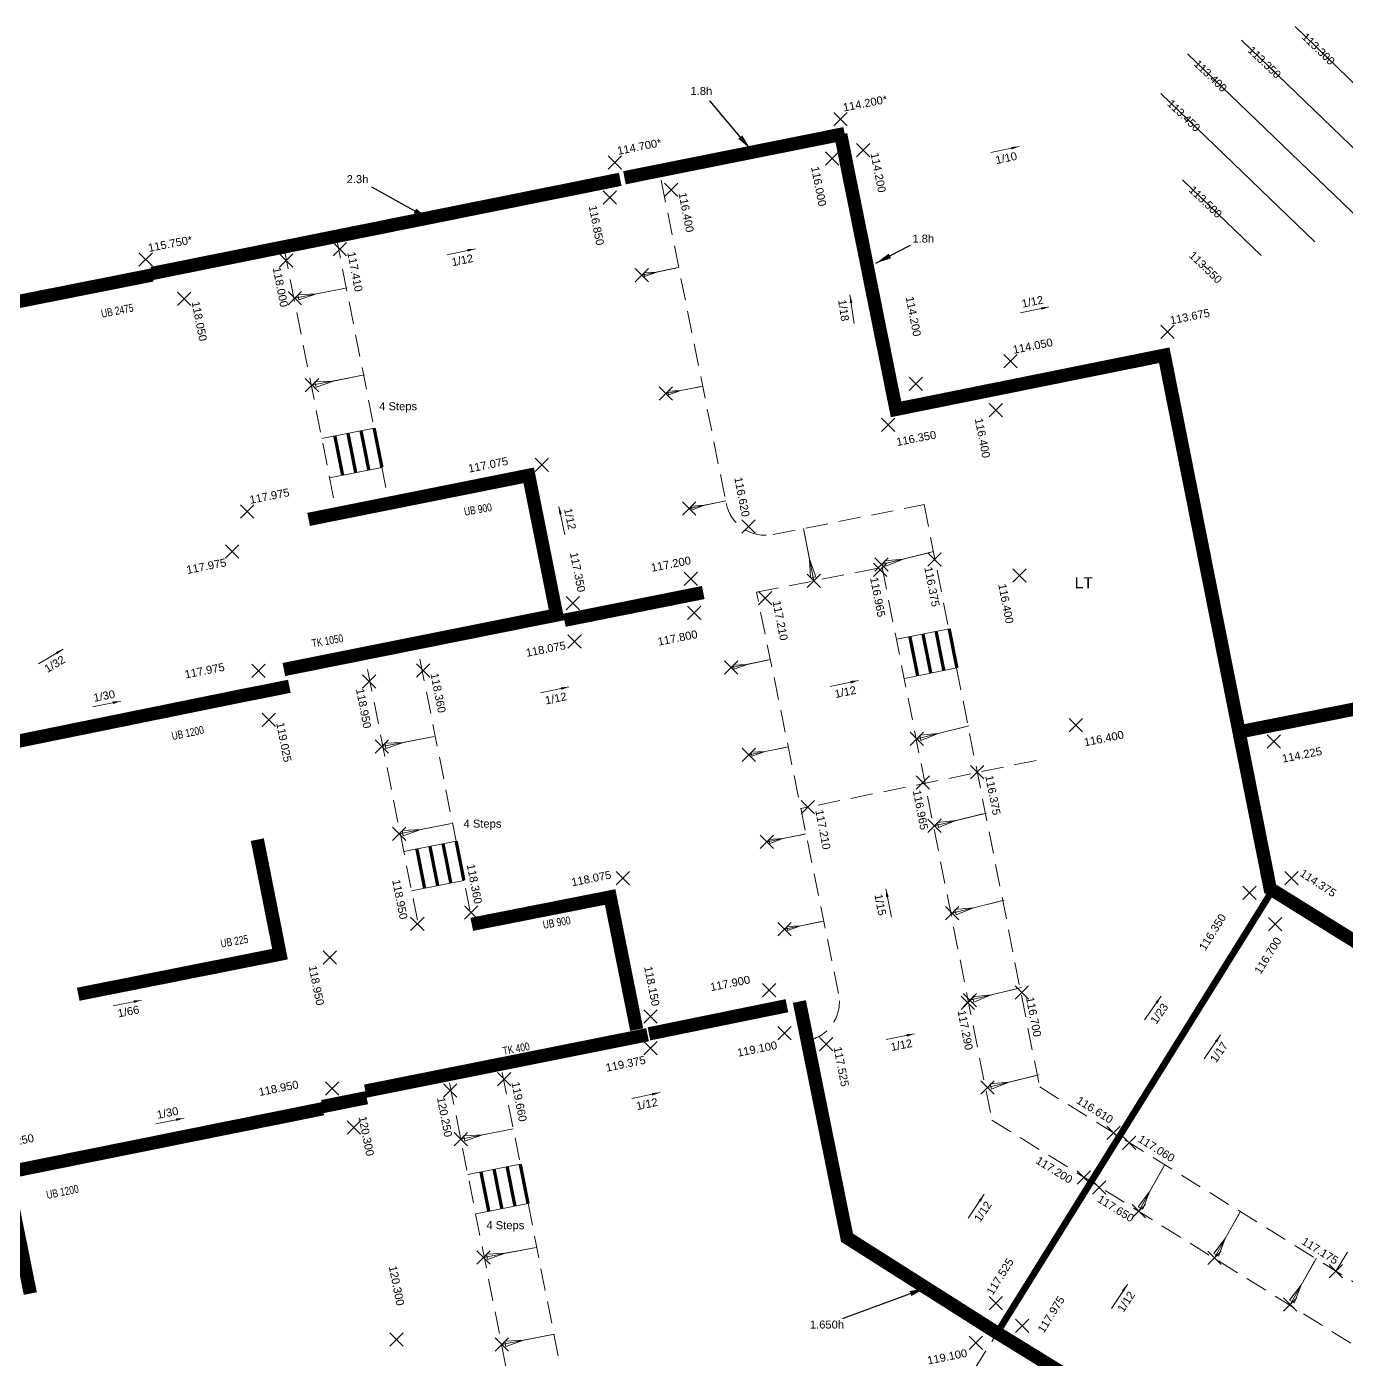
# Model space of a CAD drawing. Header units: metres. Extents: x 287878 to 288371, y 62805 to 63080.
# Drawn here: x 287979.92 to 288009.59, y 63037.43 to 63067.4 of the extents above; entities that cross this region are included whole.
import ezdxf
from ezdxf.enums import TextEntityAlignment as Align

# ---------------------------------------------------------------- set-up
doc = ezdxf.new("R2010")
doc.units = ezdxf.units.M
doc.header["$PDMODE"] = 3
doc.header["$PDSIZE"] = 0.15
doc.linetypes.add('HIDDEN', pattern=[0.375, 0.25, -0.125])
for name, color, linetype, lineweight in [('EXP - LEVELS TEXT', 3, 'Continuous', 18), ('EXP - RETAINING WALLS - 0.6m', 190, 'Continuous', 18), ('EXP - RETAINING WALLS GRAVEL BOARD', 151, 'FENCELINE2', 18), ('EXP - STEPS', 240, 'Continuous', 18), ('EXP - TANKING', 12, 'TANKING', 35), ('EXP - UNDERBUILD', 94, 'UNDERBUILD', 35), ('EXP-EW-BANKS&CUTTINGS', 251, 'HIDDEN', 18), ('EXP-EW-DESIGN-LINES', 1, 'HIDDEN', 9), ('EXP-EW-GRADIENTS', 3, 'Continuous', 18), ('EXP-EW-GRADIENTS-TEXT', 3, 'Continuous', 18), ('EXP-EW-LEVEL-THRESHOLD-TEXT', 1, 'Continuous', 25), ('EXP-EW-LEVELS-POINTS', 3, 'Continuous', 18), ('EXP-EW-LEVELS-TEXT', 3, 'Continuous', 18), ('EXP-EW-RETAINING-WALL-HEIGHTS', 3, 'Continuous', 18), ('EXP-LEVEL-THRESHOLD-TEXT', 1, 'Continuous', 25)]:
    doc.layers.add(name, color=color, linetype=linetype, lineweight=lineweight)
for name, color, linetype in [('EXP - PEN 1', 1, 'Continuous'), ('XREF - SITE CONTOURS$0$EXP_-_ EW_CONT-SECONDARY_TEXT', 253, 'Continuous'), ('XREF - SITE CONTOURS$0$EXP_-_EW_-_CONT-PRIMARY', 10, 'Continuous'), ('XREF - SITE CONTOURS$0$EXP_-_EW_-_CONT-PRIMARY_TEXT', 10, 'Continuous'), ('XREF - SITE CONTOURS$0$EXP_-_EW_CONT-SECONDARY', 253, 'Continuous')]:
    doc.layers.add(name, color=color, linetype=linetype)
doc.layers.add('EXP - WORKING', color=6, linetype='Continuous', plot=False)
doc.layers.add('EXP-EW-BANKS&CUTTINGS-WORKING', color=255, linetype='Continuous', lineweight=18, plot=False)
doc.layers.add('EXP-EW-TANKING TEXT', color=3, linetype='Continuous', true_color=0x00ff00)
doc.styles.add('18 @ 1 to 200', font='arial.ttf', dxfattribs={"height": 0.36})
doc.styles.add('18 @ 1 to 500', font='arial.ttf', dxfattribs={"height": 0.9})
doc.styles.add('25 @ 1 to 200', font='arial.ttf', dxfattribs={"height": 0.5})
doc.styles.add('Century Gothic', font='arial.ttf')
doc.styles.add('ESTROAD', font='arial.ttf', dxfattribs={"width": 0.75})
doc.styles.add('XREF - SITE CONTOURS$0$18 @ 1 to 200', font='arial.ttf', dxfattribs={"height": 0.36})
doc.linetypes.add('FENCELINE2', pattern='A,6.349999999999999,-2.54,[132,ltypeshp.shx,S=2.54,R=0,X=-2.54,Y=0],-2.54,25.4', length=36.83)
doc.linetypes.add('TANKING', pattern='A,0.3,-0.1575,["V",Century Gothic,S=0.3,R=0,X=-0.1464,Y=-0.15],-0.1575', length=0.6150000000000001)
doc.linetypes.add('UNDERBUILD', pattern='A,0.3,-0.1575,["O",Century Gothic,S=0.3,R=0,X=-0.181,Y=-0.15],-0.1575', length=0.6150000000000001)
doc.dimstyles.new('1 to 200 (18)', dxfattribs={"dimtxt": 0.36, "dimasz": 0.36, "dimexe": 0.09, "dimexo": 0.09, "dimgap": 0.12, "dimtad": 1, "dimdec": 3, "dimzin": 0, "dimdsep": 46, "dimtxsty": '18 @ 1 to 200', "dimcen": 0.12, "dimadec": 0, "dimazin": 0, "dimtfac": 1, "dimtdec": 3, "dimtofl": 0, "dimtmove": 0, "dimatfit": 3, "dimfxl": 0.12, "dimtolj": 1, "dimtzin": 0, "dimarcsym": 1})

# ---------------------------------------------------------------- blocks, each defined once
blk = doc.blocks.new('*U749')
at = {"layer": 'EXP-EW-BANKS&CUTTINGS', "linetype": 'Continuous'}
blk.add_lwpolyline([(-0.2523330972759388, 1.091204842460633), (-0.1117475145106852, 0.4832478588052766), (-0.0769527423555917, 0.0643222965035765), (0.0409051570308929, 0.0915641095603636), (-0.1117475145106852, 0.4832478588052766)], dxfattribs=at)
at = {"layer": 'EXP-EW-BANKS&CUTTINGS-WORKING'}
blk.add_line((-0.2703568899382367, 1.169148045492317), (0, 0), dxfattribs=at)
blk.add_point((0, 0), dxfattribs=at)
blk = doc.blocks.new('*U750')
at = {"layer": 'EXP-EW-BANKS&CUTTINGS', "linetype": 'Continuous'}
blk.add_lwpolyline([(-0.2523330972759388, 1.091204842460633), (-0.1117475145106852, 0.4832478588052766), (-0.0769527423555917, 0.0643222965035765), (0.0409051570308929, 0.0915641095603636), (-0.1117475145106852, 0.4832478588052766)], dxfattribs=at)
at = {"layer": 'EXP-EW-BANKS&CUTTINGS-WORKING'}
blk.add_line((-0.2703568899382367, 1.169148045492317), (0, 0), dxfattribs=at)
blk.add_point((0, 0), dxfattribs=at)
blk = doc.blocks.new('*U733')
at = {"layer": 'EXP-EW-BANKS&CUTTINGS', "linetype": 'Continuous'}
blk.add_lwpolyline([(-0.2476880943261698, 1.092268560437164), (-0.109690441775782, 0.4837189339091805), (-0.0766783755493341, 0.0646491230153616), (0.0412943620745944, 0.0913892427595096), (-0.109690441775782, 0.4837189339091805)], dxfattribs=at)
at = {"layer": 'EXP-EW-BANKS&CUTTINGS-WORKING'}
blk.add_line((-0.2653801010634893, 1.170287743324313), (0, 0), dxfattribs=at)
blk.add_point((0, 0), dxfattribs=at)
blk = doc.blocks.new('*U734')
at = {"layer": 'EXP-EW-BANKS&CUTTINGS', "linetype": 'Continuous'}
blk.add_lwpolyline([(-0.2476880943261698, 1.092268560437164), (-0.109690441775782, 0.4837189339091805), (-0.0766783755493341, 0.0646491230153616), (0.0412943620745944, 0.0913892427595096), (-0.109690441775782, 0.4837189339091805)], dxfattribs=at)
at = {"layer": 'EXP-EW-BANKS&CUTTINGS-WORKING'}
blk.add_line((-0.2653801010634893, 1.170287743324313), (0, 0), dxfattribs=at)
blk.add_point((0, 0), dxfattribs=at)
blk = doc.blocks.new('*U735')
at = {"layer": 'EXP-EW-BANKS&CUTTINGS', "linetype": 'Continuous'}
blk.add_lwpolyline([(-0.247680871778242, 1.092270198231909), (-0.1096872432188426, 0.4837196592182819), (-0.0766779480602647, 0.0646496300438558), (0.0412949663780861, 0.0913889697016933), (-0.1096872432188426, 0.4837196592182819)], dxfattribs=at)
at = {"layer": 'EXP-EW-BANKS&CUTTINGS-WORKING'}
blk.add_line((-0.2653723626192811, 1.170289498104398), (0, 0), dxfattribs=at)
blk.add_point((0, 0), dxfattribs=at)
blk = doc.blocks.new('*U752')
at = {"layer": 'EXP-EW-BANKS&CUTTINGS', "linetype": 'Continuous'}
blk.add_lwpolyline([(-0.247680871778242, 1.092270198231909), (-0.1096872432188426, 0.4837196592182819), (-0.0766779480602647, 0.0646496300438558), (0.0412949663780861, 0.0913889697016933), (-0.1096872432188426, 0.4837196592182819)], dxfattribs=at)
at = {"layer": 'EXP-EW-BANKS&CUTTINGS-WORKING'}
blk.add_line((-0.2653723626192811, 1.170289498104398), (0, 0), dxfattribs=at)
blk.add_point((0, 0), dxfattribs=at)
blk = doc.blocks.new('*U753')
at = {"layer": 'EXP-EW-BANKS&CUTTINGS', "linetype": 'Continuous'}
blk.add_lwpolyline([(-0.769442911147379, -0.1418030079024551), (-0.3407532892233922, -0.0627984749301225), (-0.0473065133572766, -0.0516812572553523), (-0.0626139025196054, 0.031423684698104), (-0.3407532892233922, -0.0627984749301225)], dxfattribs=at)
at = {"layer": 'EXP-EW-BANKS&CUTTINGS-WORKING'}
blk.add_line((-0.824403119085619, -0.1519317941810523), (0, 0), dxfattribs=at)
blk.add_point((0, 0), dxfattribs=at)
blk = doc.blocks.new('*U754')
at = {"layer": 'EXP-EW-BANKS&CUTTINGS', "linetype": 'Continuous'}
blk.add_lwpolyline([(-1.10145136647072, -0.2029898704127526), (-0.4877856051527242, -0.0898955140426423), (-0.0677188950933845, -0.0739813059554322), (-0.0896313001148361, 0.0449827530396757), (-0.4877856051527242, -0.0898955140426423)], dxfattribs=at)
at = {"layer": 'EXP-EW-BANKS&CUTTINGS-WORKING'}
blk.add_line((-1.180126464074543, -0.2174891468705922), (0, 0), dxfattribs=at)
blk.add_point((0, 0), dxfattribs=at)
blk = doc.blocks.new('*U755')
at = {"layer": 'EXP-EW-BANKS&CUTTINGS', "linetype": 'Continuous'}
blk.add_lwpolyline([(-1.10145136647072, -0.2029898704127526), (-0.4877856051527242, -0.0898955140426423), (-0.0677188950933845, -0.0739813059554322), (-0.0896313001148361, 0.0449827530396757), (-0.4877856051527242, -0.0898955140426423)], dxfattribs=at)
at = {"layer": 'EXP-EW-BANKS&CUTTINGS-WORKING'}
blk.add_line((-1.180126464074543, -0.2174891468705922), (0, 0), dxfattribs=at)
blk.add_point((0, 0), dxfattribs=at)
blk = doc.blocks.new('*U756')
at = {"layer": 'EXP-EW-BANKS&CUTTINGS', "linetype": 'Continuous'}
blk.add_lwpolyline([(-1.10145136647072, -0.2029898704127526), (-0.4877856051527242, -0.0898955140426423), (-0.0677188950933845, -0.0739813059554322), (-0.0896313001148361, 0.0449827530396757), (-0.4877856051527242, -0.0898955140426423)], dxfattribs=at)
at = {"layer": 'EXP-EW-BANKS&CUTTINGS-WORKING'}
blk.add_line((-1.180126464074543, -0.2174891468705922), (0, 0), dxfattribs=at)
blk.add_point((0, 0), dxfattribs=at)
blk = doc.blocks.new('*U757')
at = {"layer": 'EXP-EW-BANKS&CUTTINGS', "linetype": 'Continuous'}
blk.add_lwpolyline([(-1.10145136647072, -0.2029898704127526), (-0.4877856051527242, -0.0898955140426423), (-0.0677188950933845, -0.0739813059554322), (-0.0896313001148361, 0.0449827530396757), (-0.4877856051527242, -0.0898955140426423)], dxfattribs=at)
at = {"layer": 'EXP-EW-BANKS&CUTTINGS-WORKING'}
blk.add_line((-1.180126464074543, -0.2174891468705922), (0, 0), dxfattribs=at)
blk.add_point((0, 0), dxfattribs=at)
blk = doc.blocks.new('*U758')
at = {"layer": 'EXP-EW-BANKS&CUTTINGS', "linetype": 'Continuous'}
blk.add_lwpolyline([(-1.10145136647072, -0.2029898704127526), (-0.4877856051527242, -0.0898955140426423), (-0.0677188950933845, -0.0739813059554322), (-0.0896313001148361, 0.0449827530396757), (-0.4877856051527242, -0.0898955140426423)], dxfattribs=at)
at = {"layer": 'EXP-EW-BANKS&CUTTINGS-WORKING'}
blk.add_line((-1.180126464074543, -0.2174891468705922), (0, 0), dxfattribs=at)
blk.add_point((0, 0), dxfattribs=at)
blk = doc.blocks.new('*U766')
at = {"layer": 'EXP-EW-BANKS&CUTTINGS', "linetype": 'Continuous'}
blk.add_lwpolyline([(-1.10145136647072, -0.2029898704127526), (-0.4877856051527242, -0.0898955140426423), (-0.0677188950933845, -0.0739813059554322), (-0.0896313001148361, 0.0449827530396757), (-0.4877856051527242, -0.0898955140426423)], dxfattribs=at)
at = {"layer": 'EXP-EW-BANKS&CUTTINGS-WORKING'}
blk.add_line((-1.180126464074543, -0.2174891468705922), (0, 0), dxfattribs=at)
blk.add_point((0, 0), dxfattribs=at)
blk = doc.blocks.new('*U767')
at = {"layer": 'EXP-EW-BANKS&CUTTINGS', "linetype": 'Continuous'}
blk.add_lwpolyline([(-1.10145136647072, -0.2029898704127526), (-0.4877856051527242, -0.0898955140426423), (-0.0677188950933845, -0.0739813059554322), (-0.0896313001148361, 0.0449827530396757), (-0.4877856051527242, -0.0898955140426423)], dxfattribs=at)
at = {"layer": 'EXP-EW-BANKS&CUTTINGS-WORKING'}
blk.add_line((-1.180126464074543, -0.2174891468705922), (0, 0), dxfattribs=at)
blk.add_point((0, 0), dxfattribs=at)
blk = doc.blocks.new('*U768')
at = {"layer": 'EXP-EW-BANKS&CUTTINGS', "linetype": 'Continuous'}
blk.add_lwpolyline([(-1.10145136647072, -0.2029898704127526), (-0.4877856051527242, -0.0898955140426423), (-0.0677188950933845, -0.0739813059554322), (-0.0896313001148361, 0.0449827530396757), (-0.4877856051527242, -0.0898955140426423)], dxfattribs=at)
at = {"layer": 'EXP-EW-BANKS&CUTTINGS-WORKING'}
blk.add_line((-1.180126464074543, -0.2174891468705922), (0, 0), dxfattribs=at)
blk.add_point((0, 0), dxfattribs=at)
blk = doc.blocks.new('*U769')
at = {"layer": 'EXP-EW-BANKS&CUTTINGS', "linetype": 'Continuous'}
blk.add_lwpolyline([(-1.10145136647072, -0.2029898704127526), (-0.4877856051527242, -0.0898955140426423), (-0.0677188950933845, -0.0739813059554322), (-0.0896313001148361, 0.0449827530396757), (-0.4877856051527242, -0.0898955140426423)], dxfattribs=at)
at = {"layer": 'EXP-EW-BANKS&CUTTINGS-WORKING'}
blk.add_line((-1.180126464074543, -0.2174891468705922), (0, 0), dxfattribs=at)
blk.add_point((0, 0), dxfattribs=at)
blk = doc.blocks.new('*U770')
at = {"layer": 'EXP-EW-BANKS&CUTTINGS', "linetype": 'Continuous'}
blk.add_lwpolyline([(-1.10145136647072, -0.2029898704127526), (-0.4877856051527242, -0.0898955140426423), (-0.0677188950933845, -0.0739813059554322), (-0.0896313001148361, 0.0449827530396757), (-0.4877856051527242, -0.0898955140426423)], dxfattribs=at)
at = {"layer": 'EXP-EW-BANKS&CUTTINGS-WORKING'}
blk.add_line((-1.180126464074543, -0.2174891468705922), (0, 0), dxfattribs=at)
blk.add_point((0, 0), dxfattribs=at)
blk = doc.blocks.new('*U722')
at = {"layer": 'EXP - STEPS'}
for p, q in [((-0.4500000000116416, 1.200000000000727), (-0.4500000000116416, 0)), ((0.4499999999825377, 1.200000000000727), (0.4499999999825377, 0))]:
    blk.add_line(p, q, dxfattribs=at)
at = {"layer": 'EXP - STEPS', "const_width": 0.075}
for points in [[(-0.4500000000116416, 1.200000000000727), (0.4499999999825377, 1.200000000000727)], [(-0.4500000000116416, 0.9000000000014551), (0.4499999999825377, 0.9000000000014551)], [(-0.4500000000116416, 0.6000000000021828), (0.4499999999825377, 0.6000000000021828)], [(-0.4500000000116416, 0.3000000000029104), (0.4499999999825377, 0.3000000000029104)]]:
    blk.add_lwpolyline(points, dxfattribs=at)
blk = doc.blocks.new('*U723')
at = {"layer": 'EXP - STEPS'}
for p, q in [((-0.4500000000116416, 1.200000000000727), (-0.4500000000116416, 0)), ((0.4499999999825377, 1.200000000000727), (0.4499999999825377, 0))]:
    blk.add_line(p, q, dxfattribs=at)
at = {"layer": 'EXP - STEPS', "const_width": 0.075}
for points in [[(-0.4500000000116416, 1.200000000000727), (0.4499999999825377, 1.200000000000727)], [(-0.4500000000116416, 0.9000000000014551), (0.4499999999825377, 0.9000000000014551)], [(-0.4500000000116416, 0.6000000000021828), (0.4499999999825377, 0.6000000000021828)], [(-0.4500000000116416, 0.3000000000029104), (0.4499999999825377, 0.3000000000029104)]]:
    blk.add_lwpolyline(points, dxfattribs=at)
blk = doc.blocks.new('*U25')
at = {"layer": 'EXP - STEPS'}
for p, q in [((-0.4500000000116416, 1.200000000000727), (-0.4500000000116416, 2.400000000001455)), ((0.4499999999825377, 1.200000000000727), (0.4499999999825377, 2.400000000001455))]:
    blk.add_line(p, q, dxfattribs=at)
at = {"layer": 'EXP - STEPS', "const_width": 0.075}
for points in [[(-0.4500000000116416, 2.099999999998544), (0.4499999999825377, 2.099999999998544)], [(-0.4500000000116416, 1.799999999999272), (0.4499999999825377, 1.799999999999272)], [(-0.4500000000116416, 1.5), (0.4499999999825377, 1.5)], [(-0.4500000000116416, 1.200000000000727), (0.4499999999825377, 1.200000000000727)]]:
    blk.add_lwpolyline(points, dxfattribs=at)
blk = doc.blocks.new('XREF - SITE CONTOURS')
at = {"layer": 'XREF - SITE CONTOURS$0$EXP_-_EW_-_CONT-PRIMARY', "flags": 128}
blk.add_lwpolyline([(560.896923, 328.59217), (562.664977, 326.890813)], dxfattribs=at)
at = {"layer": 'XREF - SITE CONTOURS$0$EXP_-_EW_CONT-SECONDARY', "flags": 128}
for points in [[(563.435732, 332.033374), (567.4951899999999, 328.103716)], [(562.223371, 331.728941), (566.302061, 327.804112)], [(561.011009, 331.424508), (565.0896999999999, 327.499679)], [(560.40983, 330.531949), (563.8773379999999, 327.195246)], [(561.3840159999999, 326.652392), (561.452615, 326.58638)]]:
    blk.add_lwpolyline(points, dxfattribs=at)
at = {"layer": 'XREF - SITE CONTOURS$0$EXP_-_ EW_CONT-SECONDARY_TEXT', "char_height": 0.18, "width": 2.52, "attachment_point": 5, "line_spacing_factor": 0.888, "style": 'XREF - SITE CONTOURS$0$18 @ 1 to 200'}
for s, insert, rotation in [('113.300', (563.953053, 331.532595), 315.9308165831838), ('113.350', (562.7421789999999, 331.229704), 316.1013184345013), ('113.400', (561.5298179999999, 330.925271), 316.1013184345013), ('113.450', (560.9286379999999, 330.032711), 316.1013184345013), ('113.550', (561.4175949999999, 326.620079), 316.1013184345013)]:
    blk.add_mtext(s, dxfattribs=dict(at, insert=insert, rotation=rotation))
at = {"layer": 'XREF - SITE CONTOURS$0$EXP_-_EW_-_CONT-PRIMARY_TEXT', "insert": (561.415731, 328.092933), "char_height": 0.18, "width": 2.52, "attachment_point": 5, "rotation": 316.1013184345013, "line_spacing_factor": 0.888, "style": 'XREF - SITE CONTOURS$0$18 @ 1 to 200'}
blk.add_mtext('113.500', dxfattribs=at)
blk = doc.blocks.new('*U1002')
at = {"layer": 'EXP-EW-BANKS&CUTTINGS', "linetype": 'Continuous'}
blk.add_lwpolyline([(-0.769442911147379, -0.1418030079024551), (-0.3407532892233922, -0.0627984749301225), (-0.0473065133572766, -0.0516812572553523), (-0.0626139025196054, 0.031423684698104), (-0.3407532892233922, -0.0627984749301225)], dxfattribs=at)
at = {"layer": 'EXP-EW-BANKS&CUTTINGS-WORKING'}
blk.add_line((-0.824403119085619, -0.1519317941810523), (0, 0), dxfattribs=at)
blk.add_point((0, 0), dxfattribs=at)
blk = doc.blocks.new('*U1003')
at = {"layer": 'EXP-EW-BANKS&CUTTINGS', "linetype": 'Continuous'}
blk.add_lwpolyline([(-0.769442911147379, -0.1418030079024551), (-0.3407532892233922, -0.0627984749301225), (-0.0473065133572766, -0.0516812572553523), (-0.0626139025196054, 0.031423684698104), (-0.3407532892233922, -0.0627984749301225)], dxfattribs=at)
at = {"layer": 'EXP-EW-BANKS&CUTTINGS-WORKING'}
blk.add_line((-0.824403119085619, -0.1519317941810523), (0, 0), dxfattribs=at)
blk.add_point((0, 0), dxfattribs=at)
blk = doc.blocks.new('*U1004')
at = {"layer": 'EXP-EW-BANKS&CUTTINGS', "linetype": 'Continuous'}
blk.add_lwpolyline([(-0.8277613587478784, -0.1525506945289013), (-0.3665800303036877, -0.0675581647219779), (-0.0508920196767444, -0.0555983388861127), (-0.0673596030001093, 0.0338053825251049), (-0.3665800303036877, -0.0675581647219779)], dxfattribs=at)
at = {"layer": 'EXP-EW-BANKS&CUTTINGS-WORKING'}
blk.add_line((-0.8868871700860891, -0.1634471727093762), (0, 0), dxfattribs=at)
blk.add_point((0, 0), dxfattribs=at)
blk = doc.blocks.new('*U1005')
at = {"layer": 'EXP-EW-BANKS&CUTTINGS', "linetype": 'Continuous'}
blk.add_lwpolyline([(-0.8277613587478784, -0.1525506945289013), (-0.3665800303036877, -0.0675581647219779), (-0.0508920196767444, -0.0555983388861127), (-0.0673596030001093, 0.0338053825251049), (-0.3665800303036877, -0.0675581647219779)], dxfattribs=at)
at = {"layer": 'EXP-EW-BANKS&CUTTINGS-WORKING'}
blk.add_line((-0.8868871700860891, -0.1634471727093762), (0, 0), dxfattribs=at)
blk.add_point((0, 0), dxfattribs=at)
blk = doc.blocks.new('*U1006')
at = {"layer": 'EXP-EW-BANKS&CUTTINGS', "linetype": 'Continuous'}
blk.add_lwpolyline([(-0.8277613587478784, -0.1525506945289013), (-0.3665800303036877, -0.0675581647219779), (-0.0508920196767444, -0.0555983388861127), (-0.0673596030001093, 0.0338053825251049), (-0.3665800303036877, -0.0675581647219779)], dxfattribs=at)
at = {"layer": 'EXP-EW-BANKS&CUTTINGS-WORKING'}
blk.add_line((-0.8868871700860891, -0.1634471727093762), (0, 0), dxfattribs=at)
blk.add_point((0, 0), dxfattribs=at)
blk = doc.blocks.new('*U1007')
at = {"layer": 'EXP-EW-BANKS&CUTTINGS', "linetype": 'Continuous'}
blk.add_lwpolyline([(-0.8277613587478784, -0.1525506945289013), (-0.3665800303036877, -0.0675581647219779), (-0.0508920196767444, -0.0555983388861127), (-0.0673596030001093, 0.0338053825251049), (-0.3665800303036877, -0.0675581647219779)], dxfattribs=at)
at = {"layer": 'EXP-EW-BANKS&CUTTINGS-WORKING'}
blk.add_line((-0.8868871700860891, -0.1634471727093762), (0, 0), dxfattribs=at)
blk.add_point((0, 0), dxfattribs=at)
blk = doc.blocks.new('*U1150')
at = {"layer": 'EXP-LEVEL-THRESHOLD-TEXT', "style": '25 @ 1 to 200'}
blk.add_text('LT', height=0.4999999999999999, rotation=359.9999595673575, dxfattribs=at).set_placement((-0.0404222875880578, -0.6499999999883528), align=Align.MIDDLE_CENTER)
blk = doc.blocks.new('*U1213')
at = {"layer": 'EXP-EW-BANKS&CUTTINGS', "linetype": 'Continuous'}
blk.add_lwpolyline([(-0.2523330972759388, 1.091204842460633), (-0.1117475145106852, 0.4832478588052766), (-0.0769527423555917, 0.0643222965035765), (0.0409051570308929, 0.0915641095603636), (-0.1117475145106852, 0.4832478588052766)], dxfattribs=at)
at = {"layer": 'EXP-EW-BANKS&CUTTINGS-WORKING'}
blk.add_line((-0.2703568899382367, 1.169148045492317), (0, 0), dxfattribs=at)
blk.add_point((0, 0), dxfattribs=at)
blk = doc.blocks.new('*U1255')
at = {"layer": 'EXP-EW-GRADIENTS-TEXT', "color": 0, "style": '18 @ 1 to 200'}
blk.add_attdef('1/00', (0.1298908593302424, 0.2000000000419158), '', height=0.3599999999999999, rotation=359.9999999966649, dxfattribs=at)
at = {"layer": 'EXP-EW-GRADIENTS'}
blk.add_leader([(1.299999999871943, -5.82072e-11), (0, 0)], dimstyle='1 to 200 (18)', dxfattribs=at)
blk = doc.blocks.new('*U1256')
at = {"layer": 'EXP-EW-GRADIENTS-TEXT', "color": 0, "style": '18 @ 1 to 200'}
blk.add_attdef('1/00', (0.1298908593511975, -0.5600000000419156), '', height=0.3599999999999999, rotation=3.3351094e-09, dxfattribs=at)
at = {"layer": 'EXP-EW-GRADIENTS'}
blk.add_leader([(1.299999999871943, 5.82081e-11), (0, 0)], dimstyle='1 to 200 (18)', dxfattribs=at)
blk = doc.blocks.new('*U1267')
at = {"layer": 'EXP-EW-GRADIENTS-TEXT', "color": 0, "style": '18 @ 1 to 200'}
blk.add_attdef('1/00', (0.1298908593302424, 0.2000000000419158), '', height=0.3599999999999999, rotation=359.9999999966649, dxfattribs=at)
at = {"layer": 'EXP-EW-GRADIENTS'}
blk.add_leader([(1.299999999871943, -5.82072e-11), (0, 0)], dimstyle='1 to 200 (18)', dxfattribs=at)
blk = doc.blocks.new('*U1268')
at = {"layer": 'EXP-EW-GRADIENTS-TEXT', "color": 0, "style": '18 @ 1 to 200'}
blk.add_attdef('1/00', (0.1298908593511976, -0.5600000000419156), '', height=0.3599999999999999, rotation=3.3350922e-09, dxfattribs=at)
at = {"layer": 'EXP-EW-GRADIENTS'}
blk.add_leader([(1.299999999871943, 5.82081e-11), (0, 0)], dimstyle='1 to 200 (18)', dxfattribs=at)
blk = doc.blocks.new('*U1272')
at = {"layer": 'EXP-EW-GRADIENTS-TEXT', "color": 0, "style": '18 @ 1 to 200'}
blk.add_attdef('1/00', (0.1298908593302424, 0.2000000000419158), '', height=0.3599999999999999, rotation=359.9999999966649, dxfattribs=at)
at = {"layer": 'EXP-EW-GRADIENTS'}
blk.add_leader([(1.299999999871943, -5.82072e-11), (0, 0)], dimstyle='1 to 200 (18)', dxfattribs=at)
blk = doc.blocks.new('*U1279')
at = {"layer": 'EXP-EW-GRADIENTS-TEXT', "color": 0, "style": '18 @ 1 to 200'}
blk.add_attdef('1/00', (0.3119720349139439, -0.4828509965005675), '', height=0.3599999999999999, rotation=19.80794852998723, dxfattribs=at)
at = {"layer": 'EXP-EW-GRADIENTS'}
blk.add_leader([(1.223083897583316, 0.4405289765037654), (0, 0)], dimstyle='1 to 200 (18)', dxfattribs=at)
blk = doc.blocks.new('*U1210')
at = {"layer": 'EXP-EW-GRADIENTS-TEXT', "color": 0, "style": '18 @ 1 to 200'}
blk.add_attdef('1/00', (0.0600543722345611, -0.5717211800917043), '', height=0.3599999999999999, rotation=352.9377152098064, dxfattribs=at)
at = {"layer": 'EXP-EW-GRADIENTS'}
blk.add_leader([(1.290137009240609, -0.1598327158461238), (0, 0)], dimstyle='1 to 200 (18)', dxfattribs=at)
blk = doc.blocks.new('*U1211')
at = {"layer": 'EXP-EW-GRADIENTS-TEXT', "color": 0, "style": '18 @ 1 to 200'}
blk.add_attdef('1/00', (0.3445264545291098, 1.104338874105168), '', height=0.3599999999999999, rotation=262.6290150845115, dxfattribs=at)
at = {"layer": 'EXP-EW-GRADIENTS'}
blk.add_leader([(0.1667814058608698, 1.289257135844562), (0, 0)], dimstyle='1 to 200 (18)', dxfattribs=at)
blk = doc.blocks.new('*U1212')
at = {"layer": 'EXP-EW-GRADIENTS-TEXT', "color": 0, "style": '18 @ 1 to 200'}
blk.add_attdef('1/00', (0.0600543722345611, -0.5717211800917043), '', height=0.3599999999999999, rotation=352.9377152098064, dxfattribs=at)
at = {"layer": 'EXP-EW-GRADIENTS'}
blk.add_leader([(1.290137009240609, -0.1598327158461238), (0, 0)], dimstyle='1 to 200 (18)', dxfattribs=at)
blk = doc.blocks.new('*U1214')
at = {"layer": 'EXP-EW-GRADIENTS-TEXT', "color": 0, "style": '18 @ 1 to 200'}
blk.add_attdef('1/00', (0.0600543722345611, -0.5717211800917043), '', height=0.3599999999999999, rotation=352.9377152098064, dxfattribs=at)
at = {"layer": 'EXP-EW-GRADIENTS'}
blk.add_leader([(1.290137009240609, -0.1598327158461238), (0, 0)], dimstyle='1 to 200 (18)', dxfattribs=at)
blk = doc.blocks.new('*U1224')
at = {"layer": 'EXP-EW-GRADIENTS-TEXT', "color": 0, "style": '18 @ 1 to 200'}
blk.add_attdef('1/00', (0.4369424542300559, -0.3735678346449995), '', height=0.3599999999999999, rotation=36.41219646361387, dxfattribs=at)
at = {"layer": 'EXP-EW-GRADIENTS'}
blk.add_leader([(1.046197696560371, 0.7716672724554441), (0, 0)], dimstyle='1 to 200 (18)', dxfattribs=at)
blk = doc.blocks.new('*U1225')
at = {"layer": 'EXP-EW-GRADIENTS-TEXT', "color": 0, "style": '18 @ 1 to 200'}
blk.add_attdef('1/00', (0.444842438509293, -0.3641247592392531), '', height=0.3599999999999999, rotation=37.63931588721109, dxfattribs=at)
at = {"layer": 'EXP-EW-GRADIENTS'}
blk.add_leader([(1.029432014331138, 0.7938952875141575), (0, 0)], dimstyle='1 to 200 (18)', dxfattribs=at)
blk = doc.blocks.new('*U1226')
at = {"layer": 'EXP-EW-GRADIENTS-TEXT', "color": 0, "style": '18 @ 1 to 200'}
blk.add_attdef('1/00', (0.0586383503124369, -0.5718681484945407), '', height=0.3599999999999999, rotation=352.7958250463644, dxfattribs=at)
at = {"layer": 'EXP-EW-GRADIENTS'}
blk.add_leader([(1.289737235752838, -0.1630271829471335), (0, 0)], dimstyle='1 to 200 (18)', dxfattribs=at)
blk = doc.blocks.new('*U1227')
at = {"layer": 'EXP-EW-GRADIENTS-TEXT', "color": 0, "style": '18 @ 1 to 200'}
blk.add_attdef('1/00', (0.4343098003031933, -0.3766253214410025), '', height=0.3599999999999999, rotation=36.0100617906947, dxfattribs=at)
at = {"layer": 'EXP-EW-GRADIENTS'}
blk.add_leader([(1.051587888067348, 0.7643055104715043), (0, 0)], dimstyle='1 to 200 (18)', dxfattribs=at)
blk = doc.blocks.new('*U1228')
at = {"layer": 'EXP-EW-GRADIENTS-TEXT', "color": 0, "style": '18 @ 1 to 200'}
blk.add_attdef('1/00', (0.0522854915265491, -0.5724839410549132), '', height=0.3599999999999999, rotation=352.1596777270685, dxfattribs=at)
at = {"layer": 'EXP-EW-GRADIENTS'}
blk.add_leader([(1.287847709627089, -0.1773366191042134), (0, 0)], dimstyle='1 to 200 (18)', dxfattribs=at)
blk = doc.blocks.new('*U1229')
at = {"layer": 'EXP-EW-GRADIENTS-TEXT', "color": 0, "style": '18 @ 1 to 200'}
blk.add_attdef('1/00', (0.4424982458011264, -0.3669699413478767), '', height=0.3599999999999999, rotation=37.27188910065221, dxfattribs=at)
at = {"layer": 'EXP-EW-GRADIENTS'}
blk.add_leader([(1.034501909683082, 0.7872774596856609), (0, 0)], dimstyle='1 to 200 (18)', dxfattribs=at)
blk = doc.blocks.new('*U1230')
at = {"layer": 'EXP-EW-GRADIENTS-TEXT', "color": 0, "style": '18 @ 1 to 200'}
blk.add_attdef('1/00', (-0.3988381665938317, 1.205317777033909), '', height=0.3599999999999999, rotation=262.1360769105511, dxfattribs=at)
at = {"layer": 'EXP-EW-GRADIENTS'}
blk.add_leader([(0.1778670838771611, 1.287774553305075), (0, 0)], dimstyle='1 to 200 (18)', dxfattribs=at)
blk = doc.blocks.new('*U1231')
at = {"layer": 'EXP-EW-GRADIENTS-TEXT', "color": 0, "style": '18 @ 1 to 200'}
blk.add_attdef('1/00', (-0.3369564995616465, 1.224060106436385), '', height=0.3599999999999999, rotation=259.2178056560443, dxfattribs=at)
at = {"layer": 'EXP-EW-GRADIENTS'}
blk.add_leader([(0.2431988555502303, 1.277049065747323), (0, 0)], dimstyle='1 to 200 (18)', dxfattribs=at)

msp = doc.modelspace()

# ---------------------------------------------------------------- linework, layer by layer
at = {"layer": 'EXP - RETAINING WALLS - 0.6m', "const_width": 0.3}
for points in [[(287993.3615780556, 63064.00111019692), (287998.3132662234, 63064.9933247076)], [(288035.7119350744, 63030.70631026766), (288007.8767169419, 63048.01718930222), (288005.496322479, 63060.01088552983), (287999.4663294807, 63058.79424681508), (287998.2226472457, 63064.97476231357)], [(287982.7399958987, 63061.84977211827), (287993.266554835, 63063.96640524092)], [(287995.133899447, 63054.67618834205), (287992.0103787227, 63054.05145948541)], [(288014.6098746602, 63053.0161281597), (288007.1776560757, 63051.53943059666)], [(287984.6512655231, 63052.33275151082), (287985.8290972474, 63052.56651571018)], [(287993.9122032976, 63044.75166517319), (287997.0138843568, 63045.38502152131)], [(288001.676980832, 63038.06626032986), (287998.3652082031, 63040.16806291791), (287997.2944146038, 63045.47918322397)], [(287986.570307299, 63043.11711431079), (287987.5673002803, 63043.31652064274)], [(288016.7711159322, 63028.77926571555), (288001.676980832, 63038.06626032986)]]:
    msp.add_lwpolyline(points, dxfattribs=at)
at = {"layer": 'EXP - RETAINING WALLS GRAVEL BOARD', "ltscale": 0.05, "const_width": 0.15}
msp.add_lwpolyline([(288007.9299633034, 63047.98407509628), (288001.7384845595, 63038.02841882504)], dxfattribs=at)
at = {"layer": 'EXP - TANKING', "const_width": 0.3, "flags": 128}
for points in [[(287985.7060754155, 63052.94456225227), (287991.9842336396, 63054.20024356682)], [(287987.5378801902, 63043.46360721008), (287993.8811961221, 63044.73239014344)]]:
    msp.add_lwpolyline(points, dxfattribs=at)
at = {"layer": 'EXP - UNDERBUILD', "const_width": 0.3, "flags": 128}
for points in [[(287982.7468071573, 63061.81545327369), (287973.7448889892, 63060.028843203), (287974.5579401426, 63055.93224704619)], [(287986.2614128986, 63056.32054130447), (287991.2092570739, 63057.31014928445), (287991.8321938378, 63054.19558866917)], [(287976.4711131393, 63046.62047384413), (287975.684780684, 63050.5085947672), (287984.6512655231, 63052.33275151082)], [(287981.0828312795, 63045.64260362225), (287985.6191035132, 63046.54419163704), (287985.1093133531, 63049.11921407488)], [(287989.9300057368, 63047.21492147801), (287993.0410602065, 63047.82921051632), (287993.6374516992, 63044.84737100738)], [(287980.0065159914, 63038.9127216245), (287979.4583675925, 63041.63304482823), (287986.5802227547, 63043.06810721318)]]:
    msp.add_lwpolyline(points, dxfattribs=at)
at = {"layer": 'EXP - WORKING'}
msp.add_lwpolyline([(287985.5309379143, 63046.60315628697), (287985.7072691121, 63046.48522698713)], dxfattribs=at)
at = {"layer": 'EXP-EW-BANKS&CUTTINGS', "ltscale": 2}
for points in [[(287986.8794518232, 63062.68030955202), (287988.0831857489, 63056.61524052474)], [(287985.7024099525, 63062.44670211486), (287986.9061438781, 63056.3816330876)], [(287987.5877909125, 63052.94712299581), (287988.7511559495, 63047.08545447994)], [(287988.7648327832, 63053.18073043294), (287989.9281978201, 63047.31906191708)], [(287989.4328029838, 63043.65094438814), (287991.1015534652, 63035.24286794872)]]:
    msp.add_lwpolyline(points, dxfattribs=at)
msp.add_lwpolyline([(287997.4722876769, 63044.59693543007, 0.4150221895226889), (287998.1761681018, 63045.65949065244), (287996.3310956392, 63054.68240840846)], format="xyb", dxfattribs=at)
at = {"layer": 'EXP-EW-DESIGN-LINES', "ltscale": 2}
for points in [[(288002.6152246367, 63050.89806694403), (287997.326110266, 63049.81651000865)], [(288009.3543547952, 63039.41760595032), (288012.7063715124, 63044.80751805785)]]:
    msp.add_lwpolyline(points, dxfattribs=at)
at = {"layer": 'EXP-EW-LEVELS-POINTS'}
for p in [(287998.2192497465, 63065.32251796858), (287998.030400942, 63064.43765893917), (287998.7260517021, 63064.62117322254), (287993.145549203, 63064.34807664797), (287993.0336640268, 63063.559616361), (287994.408909171, 63063.72723476412), (287986.9638687118, 63062.39240414005), (287982.5994294531, 63062.16486840387), (287985.7542779562, 63062.1430173556), (287983.4647222367, 63061.2802985632), (288005.5706572572, 63060.53528901657), (288002.0382774765, 63059.87403728201), (287999.9095001658, 63059.36749073353), (288001.7118568595, 63058.7778409781), (287999.2925264147, 63058.44501331483), (287991.5067647593, 63057.54677820922), (287984.8808729463, 63056.49988446282), (287996.151059832, 63056.16105621992), (287984.5467334268, 63055.59502369188), (287999.1100605935, 63055.18703865107), (288000.3297659323, 63055.42066278178), (287994.8531080119, 63054.98671794447), (288002.2392913996, 63055.05470577425), (287996.5226708072, 63054.54826219168), (287992.1998779681, 63054.43480151927), (287994.9274713406, 63054.22074167472), (287992.2371509357, 63053.57623584263), (287985.1327145192, 63052.91606614315), (287988.8341202109, 63052.92070792054), (287987.6245294552, 63052.67132113609), (287985.366073254, 63051.81325331966), (288003.5079575505, 63051.69156658957), (288007.9619102812, 63051.32389105851), (288000.0713473243, 63050.40163378648), (288001.2910526631, 63050.63525791719), (287997.4836660252, 63049.84872816695), (287993.3238428306, 63048.25081954963), (288008.3570417659, 63048.25006195394), (288007.4113523072, 63047.91968035742), (287989.9155507873, 63047.47766199711), (287988.7059600317, 63047.22827521267), (288007.9884755821, 63047.21983018512), (287986.7359739936, 63046.47128897848), (287996.6157613348, 63045.7336967247), (288002.2977670271, 63045.6843152017), (288001.0780616883, 63045.45069107099), (287993.9495398177, 63045.13896054219), (287996.9566676246, 63044.76476271758), (287993.9472490022, 63044.42713441778), (287997.8946787824, 63044.51884317944), (287986.7950005494, 63043.52699987569), (287989.4449204972, 63043.48136285403), (287990.6545112529, 63043.73074963847), (287987.2770105514, 63042.64762251982), (288004.3578734435, 63042.52546372788), (288004.705287736, 63042.30043719466), (288003.6867522699, 63041.52567292435), (288004.0341665625, 63041.30064639114), (288009.3543547952, 63039.41760595032), (288001.712913751, 63038.69398914065), (288002.302739736, 63038.186853179), (287988.2373725972, 63037.88158623843), (288001.2616176442, 63037.80664638432)]:
    msp.add_point(p, dxfattribs=at)

# ---------------------------------------------------------------- block references
at = {"layer": 'EXP - PEN 1'}
msp.add_blockref('XREF - SITE CONTOURS', (287445.0062371519, 62735.36581857865), dxfattribs=at)
at = {"layer": 'EXP - STEPS'}
for name, p, rotation in [('*U25', (287988.9993420758, 63058.16333183342), 101.2256138731083), ('*U25', (288001.9249734224, 63053.65381544798), 101.2256424329908), ('*U723', (287988.4885010403, 63048.4088533809), 281.2256138731086), ('*U722', (287989.9300631382, 63041.14547611371), 281.225613873108)]:
    msp.add_blockref(name, p, dxfattribs=dict(at, rotation=rotation))
at = {"layer": 'EXP-EW-BANKS&CUTTINGS', "linetype": 'Continuous', "xscale": -1}
for name, p, rotation in [('*U1003', (287993.7499364842, 63061.81319097545), 21.94146606819373), ('*U735', (287985.9517976608, 63061.29747266521), 293.917451357103), ('*U752', (287986.3382410768, 63059.33516242311), 293.917451357103), ('*U1002', (287994.2921034248, 63059.14821622992), 21.94146606819373), ('*U753', (287994.8171838399, 63056.56722882449), 21.94146606819373), ('*U754', (287997.6179668937, 63054.93781434425), 111.6676927399785), ('*U755', (287999.1429221426, 63055.30903788429), 24.26552448383226), ('*U1004', (287995.757459553, 63052.98622605907), 21.94146606819373), ('*U756', (287999.9356133226, 63051.38836948551), 24.26552448383226), ('*U733', (287987.9083206789, 63051.20999853448), 293.9174513571061), ('*U1005', (287996.1581427274, 63051.02677384129), 21.94146606819373), ('*U757', (288000.3319589125, 63049.42803528612), 24.26552448383226), ('*U734', (287988.2947640949, 63049.24768829238), 293.9174513571061), ('*U1006', (287996.5588259018, 63049.06732162351), 21.94146606819373), ('*U758', (288000.7283045025, 63047.46770108672), 24.26552448383226), ('*U1007', (287996.9595090761, 63047.10786940574), 21.94146606819373), ('*U766', (288001.1246500925, 63045.50736688733), 24.26552448383226), ('*U767', (288001.5209956824, 63043.54703268794), 24.26552448383226), ('*U749', (287989.6846173755, 63042.38216593498), 294.2459813221703), ('*U768', (288004.923711153, 63040.76623504306), 71.1541174707243), ('*U769', (288006.6256766941, 63039.71584783024), 71.1541174707243), ('*U750', (287990.1969756438, 63039.72461784217), 293.917451357103), ('*U770', (288008.3276422352, 63038.66546061742), 71.1541174707243), ('*U1213', (287990.6081152857, 63037.77017882746), 293.917451357103)]:
    msp.add_blockref(name, p, dxfattribs=dict(at, rotation=rotation))
at = {"layer": 'EXP-EW-GRADIENTS'}
for name, p, xscale, yscale, zscale, rotation, values in [('*U1256', (288001.5999416338, 63064.56618014216), 0.4999999999999994, 0.4999999999999994, 0.4999999999999994, 12.26037214723976, {'1/00': '1/10'}), ('*U1210', (287989.3763226565, 63062.27057308825), 0.5, 0.5, 0.5, 19.03381484029658, {'1/00': '1/12'}), ('*U1231', (287998.5244130507, 63060.72509678757), 0.5, 0.5, 0.5, 19.03381484029658, {'1/00': '1/18'}), ('*U1255', (288002.2667664284, 63060.96791601266), 0.4999999999999993, 0.4999999999999993, 0.4999999999999993, 11.36917186104615, {'1/00': '1/12'}), ('*U1211', (287992.0203879353, 63055.97509375811), 0.5, 0.5, 0.5, 19.03381484029658, {'1/00': '1/12'}), ('*U1279', (287980.1911000248, 63053.07044296037), 0.4999999999999988, 0.4999999999999988, 0.4999999999999988, 11.22561387287763, {'1/00': '1/32'}), ('*U1212', (287991.4771197917, 63052.41781848938), 0.5, 0.5, 0.5, 19.03381484029658, {'1/00': '1/12'}), ('*U1226', (287997.9847660268, 63052.56245897998), 0.5, 0.5, 0.5, 19.03381484029658, {'1/00': '1/12'}), ('*U1272', (287981.4005466603, 63052.10566415758), 0.4999999999999988, 0.4999999999999988, 0.4999999999999988, 11.22561387287763, {'1/00': '1/30'}), ('*U1230', (287999.3643200652, 63047.37294574632), 0.5, 0.5, 0.5, 19.03381484029658, {'1/00': '1/15'}), ('*U1268', (287981.8712520945, 63045.38335880657), 0.4999999999999988, 0.4999999999999988, 0.4999999999999988, 11.22561387287763, {'1/00': '1/66'}), ('*U1227', (288005.0503625803, 63045.06381412186), 0.5, 0.5, 0.5, 19.03381484029658, {'1/00': '1/23'}), ('*U1228', (287999.2465995185, 63044.6271816), 0.5, 0.5, 0.5, 19.03381484029658, {'1/00': '1/12'}), ('*U1224', (288006.3934659713, 63044.19205819519), 0.5, 0.5, 0.5, 19.03381484029658, {'1/00': '1/17'}), ('*U1214', (287993.5253759717, 63043.29639329469), 0.5, 0.5, 0.5, 19.03381484029658, {'1/00': '1/12'}), ('*U1267', (287982.82476311, 63042.7304239255), 0.4999999999999988, 0.4999999999999988, 0.4999999999999988, 11.22561387287763, {'1/00': '1/30'}), ('*U1229', (288001.0887277191, 63040.604116739), 0.5, 0.5, 0.5, 19.03381484029658, {'1/00': '1/12'}), ('*U1225', (288004.3088245388, 63038.57590906994), 0.5, 0.5, 0.5, 19.03381484029658, {'1/00': '1/12'})]:
    msp.add_blockref(name, p, dxfattribs=dict(at, xscale=xscale, yscale=yscale, zscale=zscale, rotation=rotation)).add_auto_attribs(values)
at = {"layer": 'EXP-EW-LEVEL-THRESHOLD-TEXT', "xscale": 0.5, "yscale": 0.5, "zscale": 0.5}
msp.add_blockref('*U1150', (288003.7081792994, 63055.21936143836), dxfattribs=at)

# ---------------------------------------------------------------- texts
at = {"layer": 'EXP - LEVELS TEXT', "char_height": 0.18, "attachment_point": 1, "style": '18 @ 1 to 500'}
for insert in [(287987.8486121221, 63058.95384372797), (287989.7446473659, 63049.56910972194), (287990.2582280056, 63040.54036177354)]:
    msp.add_mtext_dynamic_manual_height_columns('4 Steps', width=2.150534407410304, gutter_width=1, heights=[0], dxfattribs=dict(at, insert=insert))
at = {"layer": 'EXP - TANKING', "char_height": 0.18, "width": 2.449999999999999, "attachment_point": 5, "line_spacing_factor": 0.888, "style": 'ESTROAD'}
for s, insert, rotation in [('TK 1050', (287986.6859703188, 63053.59039454389), 9.959888632242775), ('TK 400 ', (287990.9285580128, 63044.41966654144), 10.666145602039695)]:
    msp.add_mtext(s, dxfattribs=dict(at, insert=insert, rotation=rotation))
at = {"layer": 'EXP-EW-LEVELS-TEXT', "style": '18 @ 1 to 200'}
for s, rotation, p in [('114.200*', 11.10359339421827, (287998.2929654973, 63065.48975647648)), ('114.700*', 11.10359339421827, (287993.2192649539, 63064.51531515586)), ('114.200', 281.0369876817652, (287998.8932044033, 63064.54726310859)), ('116.000', 281.031053991611, (287997.5544937501, 63064.23837308444)), ('116.400', 281.0369876817652, (287994.5760618722, 63063.65332465015)), ('116.850', 281.031053991611, (287992.557756835, 63063.36033050627)), ('115.750*', 11.10359339421827, (287982.673145204, 63062.33210691178)), ('117.410', 281.0369876817652, (287987.131021413, 63062.31849402609)), ('118.000', 281.0369876817652, (287985.454953316, 63061.97152085508)), ('114.200', 281.0310539916062, (287999.6829211963, 63061.31325283756)), ('118.050', 281.0369876817652, (287983.6318749378, 63061.20638844924)), ('113.675', 11.3721387061263, (288005.6435883544, 63060.70287119197)), ('114.050', 11.37213870612636, (288002.1112085737, 63060.04161945742)), ('116.400', 281.0310539916063, (288001.2359496675, 63058.57855512337)), ('116.350', 11.00729669261206, (287999.4916149207, 63057.96902353133)), ('117.075', 11.36691142397058, (287989.8698012572, 63057.37060292744)), ('116.620', 281.0369876817652, (287995.8298087202, 63057.25429930158)), ('117.975', 11.31333518626331, (287984.9539759972, 63056.66739169971)), ('117.975', 11.31333519002527, (287983.5352819018, 63055.09124600383)), ('117.350', 281.2226470280295, (287992.1349699742, 63055.56251740343)), ('117.200', 11.3092733284262, (287993.9782768424, 63055.13947816577)), ('116.375', 281.0369876817652, (288000.1011999339, 63055.23521337836)), ('116.965', 281.0369876817652, (287998.8814945951, 63055.00158924765)), ('116.400', 281.031053991611, (288001.7633842077, 63054.85541991951)), ('117.210', 281.0369876817652, (287996.6898235084, 63054.47435207772)), ('117.800', 11.31520701858515, (287994.1276092683, 63053.47911640373)), ('118.075', 11.22858071818808, (287991.1650832215, 63053.2280876182)), ('117.975', 11.30740148781836, (287983.4955689167, 63052.74159117894)), ('118.360', 281.0369876817652, (287989.001272912, 63052.84679780657)), ('118.950', 281.0369876817652, (287987.3252048151, 63052.49982463557)), ('119.025', 281.0369876817652, (287985.5332259552, 63051.7393432057)), ('116.400', 11.36620501596913, (288003.7100237938, 63051.21683325332)), ('114.225', 11.36620501596786, (288008.1639765244, 63050.84915772226)), ('116.375', 281.0369876817652, (288001.4706372996, 63050.54848400327)), ('116.965', 281.0369876817652, (287999.8427813259, 63050.21618438306)), ('117.210', 281.0369876817652, (287997.6508187264, 63049.77481805298)), ('118.360', 281.0369876817652, (287989.8155243772, 63048.55266444731)), ('114.375', 326.581633798795, (288008.5268644799, 63048.31761175957)), ('118.950', 281.0369876817652, (287988.1394562803, 63048.2056912763)), ('118.075', 11.36691142397058, (287992.18795014, 63048.06846137502)), ('116.350', 58.11931960336677, (288006.418108909, 63046.60660960957)), ('116.700', 58.12525329351566, (288007.6614893717, 63046.07920991712)), ('118.950', 281.3100819849047, (287986.2610429549, 63046.26968784844)), ('118.150', 281.222647028029, (287993.8030703731, 63046.25534500995)), ('117.900', 11.3092733284262, (287995.3080952595, 63045.71156452916)), ('116.700', 281.0369876817652, (288002.3863821763, 63045.56354987643)), ('117.290', 281.0369876817652, (288000.8494956899, 63045.26524166757)), ('119.100', 11.31520701858599, (287995.9155138731, 63044.23724342754)), ('119.375', 11.71793001920271, (287992.961062886, 63043.89892299719)), ('117.525', 281.0369876817652, (287998.0618314836, 63044.44493306547)), ('118.950', 11.30927332842468, (287985.1578606478, 63043.3524714264)), ('119.660', 281.0369876817652, (287990.821663954, 63043.6568395245)), ('120.250', 281.0369876817652, (287989.145595857, 63043.3098663535)), ('116.610', 328.1193196027946, (288003.5035571099, 63043.20723986235)), ('120.300', 281.2754054226403, (287987.3831550049, 63042.88194392741)), ('119.250', 11.39557982845718, (287979.2108195733, 63042.14912969793)), ('117.060', 328.1193196027946, (288004.886777505, 63042.33927758312)), ('117.200', 328.1193196027946, (288002.5900243175, 63041.85618100544)), ('117.650', 328.1193196027946, (288003.9732447127, 63040.98821872621)), ('117.175', 328.1193196027946, (288008.5646857962, 63040.03871908498)), ('120.300', 281.2694717324817, (287988.06398146, 63039.51884698445)), ('117.525', 58.1252532978257, (288001.6408137773, 63038.86193057163)), ('117.975', 58.11931960765418, (288002.7869837501, 63038.00877948082)), ('119.100', 11.31520701858515, (288000.188544083, 63037.31593524775))]:
    msp.add_text(s, height=0.18, rotation=rotation, dxfattribs=at).set_placement(p)
at = {"layer": 'EXP-EW-TANKING TEXT', "char_height": 0.18, "width": 2.449999999999999, "attachment_point": 5, "line_spacing_factor": 0.888, "style": 'ESTROAD'}
for s, insert, rotation in [('UB 2475', (287981.9607051253, 63061.01171260775), 11.225612973707044), ('UB 900', (287990.0677462643, 63056.54325314268), 10.051733388553435), ('UB 1200', (287983.5449105478, 63051.51789712397), 11.695766584396585), ('UB 900', (287991.8376061672, 63047.25512841818), 10.051733388553435), ('UB 225', (287984.5928410797, 63046.83420562351), 10.051733388553435), ('UB 1200', (287980.7296598583, 63041.19901283245), 11.695766584396585)]:
    msp.add_mtext(s, dxfattribs=dict(at, insert=insert, rotation=rotation))

# ---------------------------------------------------------------- leaders
at = {"layer": 'EXP-EW-RETAINING-WALL-HEIGHTS'}
for points in [[(287996.1967891021, 63064.6428266458), (287995.0907739468, 63065.95309640014)], [(287988.9660746662, 63063.07997926102), (287987.361901926, 63063.97005023915)], [(287999.0090134455, 63062.07852723323), (288000.0785529218, 63062.63324798062)], [(288000.1306746052, 63039.03719556105), (287997.9138434276, 63038.21552321259)]]:
    msp.add_leader(points, dimstyle='1 to 200 (18)', dxfattribs=at)

# ---------------------------------------------------------------- next in the draw order: wipeouts: each hides what was drawn before it
for points in [[(287994.6366935906, 63065.93686731062), (287994.680871314, 63066.033503722436), (287994.76973640703, 63066.0956368876), (287994.8717658347, 63066.13339830979), (287994.97865905066, 63066.154060932946), (287995.08735244744, 63066.160667866934), (287995.19604584423, 63066.154060932946), (287995.3029390603, 63066.13339830976), (287995.4049684878, 63066.09563688763), (287995.49383358087, 63066.03350372241), (287995.5380113043, 63065.93686731062), (287995.49383358087, 63065.84023089884), (287995.4049684878, 63065.77809773361), (287995.3029390603, 63065.740336311486), (287995.19604584423, 63065.7196736883), (287995.08735244744, 63065.71306675431), (287994.97865905066, 63065.71967368829), (287994.8717658347, 63065.74033631146), (287994.7697364071, 63065.778097733615), (287994.680871314, 63065.840230898844)], [(287986.9286499341, 63063.966891247655), (287986.97282765753, 63064.06352765947), (287987.06169275055, 63064.12566082463), (287987.1637221782, 63064.16342224682), (287987.27061539417, 63064.18408486998), (287987.37930879096, 63064.19069180397), (287987.48800218775, 63064.18408486998), (287987.59489540383, 63064.16342224679), (287987.6969248313, 63064.12566082466), (287987.7857899244, 63064.06352765944), (287987.8299676478, 63063.966891247655), (287987.7857899244, 63063.87025483587), (287987.6969248313, 63063.80812167064), (287987.59489540383, 63063.77036024852), (287987.48800218775, 63063.74969762533), (287987.37930879096, 63063.74309069134), (287987.27061539417, 63063.749697625324), (287987.1637221782, 63063.77036024849), (287987.0616927506, 63063.80812167065), (287986.97282765753, 63063.87025483588)], [(287997.4588463547, 63038.21206121517), (287997.5030240781, 63038.308697626984), (287997.5918891711, 63038.37083079215), (287997.69391859876, 63038.408592214335), (287997.8008118147, 63038.429254837494), (287997.9095052115, 63038.43586177148), (287998.0181986083, 63038.429254837494), (287998.1250918244, 63038.408592214306), (287998.22712125187, 63038.37083079218), (287998.31598634494, 63038.308697626955), (287998.36016406835, 63038.21206121517), (287998.31598634494, 63038.115424803385), (287998.22712125187, 63038.053291638156), (287998.1250918244, 63038.015530216035), (287998.0181986083, 63037.994867592846), (287997.9095052115, 63037.98826065886), (287997.8008118147, 63037.99486759284), (287997.69391859876, 63038.015530216006), (287997.59188917116, 63038.05329163816), (287997.5030240781, 63038.11542480339)]]:
    msp.add_wipeout(points).dxf.layer = 'EXP-EW-RETAINING-WALL-HEIGHTS'

# ---------------------------------------------------------------- next in the draw order: linework, layer by layer
at = {"layer": 'EXP-EW-BANKS&CUTTINGS', "ltscale": 2}
for points in [[(287996.3310956392, 63054.68240840846), (287999.1532409895, 63055.24252090739), (288001.6198102739, 63042.81462999256), (288028.2200550904, 63026.27178827577)], [(287990.6098448544, 63043.88455182529), (287992.3953990544, 63034.88795445051), (288000.8308031528, 63036.56212865095), (288001.7050768949, 63037.97507872294)]]:
    msp.add_lwpolyline(points, dxfattribs=at)
at = {"layer": 'EXP-EW-DESIGN-LINES', "ltscale": 2}
msp.add_lwpolyline([(287994.188843877, 63063.94514353618), (287995.6485588177, 63056.6856070633, 0.4134800371539193), (287996.7061044801, 63055.9802426346), (288000.0966747198, 63056.65317068547), (288002.6955268074, 63043.55876849153), (288030.4533865822, 63026.29599952765)], format="xyb", dxfattribs=at)

# ---------------------------------------------------------------- next in the draw order: texts
at = {"layer": 'EXP-EW-RETAINING-WALL-HEIGHTS', "style": '18 @ 1 to 200'}
for s, p in [('1.8h', (287995.0907739468, 63065.95309640014)), ('2.3h', (287987.361901926, 63063.97005023915)), ('1.650h', (287997.9138434276, 63038.21552321259))]:
    msp.add_text(s, height=0.18, rotation=359.9999999999992, dxfattribs=at).set_placement(p, align=Align.MIDDLE_CENTER)

# ---------------------------------------------------------------- next in the draw order: wipeouts: each hides what was drawn before it
msp.add_wipeout([(287999.6528248547, 63062.63972486188), (287999.6970025781, 63062.736361273695), (287999.78586767113, 63062.79849443886), (287999.8878970988, 63062.836255861046), (287999.99479031475, 63062.856918484205), (288000.10348371154, 63062.86352541819), (288000.21217710833, 63062.856918484205), (288000.3190703244, 63062.83625586102), (288000.4210997519, 63062.79849443889), (288000.50996484497, 63062.736361273666), (288000.5541425684, 63062.63972486188), (288000.50996484497, 63062.5430884501), (288000.4210997519, 63062.48095528487), (288000.3190703244, 63062.443193862746), (288000.21217710833, 63062.42253123956), (288000.10348371154, 63062.41592430557), (287999.99479031475, 63062.42253123955), (287999.8878970988, 63062.44319386272), (287999.7858676712, 63062.480955284875), (287999.6970025781, 63062.543088450104)]).dxf.layer = 'EXP-EW-RETAINING-WALL-HEIGHTS'

# ---------------------------------------------------------------- next in the draw order: texts
msp.add_text('1.8h', height=0.18, rotation=359.9999999999992, dxfattribs=at).set_placement((288000.0785529218, 63062.63324798062), align=Align.MIDDLE_CENTER)

doc.saveas('drawing.dxf')
